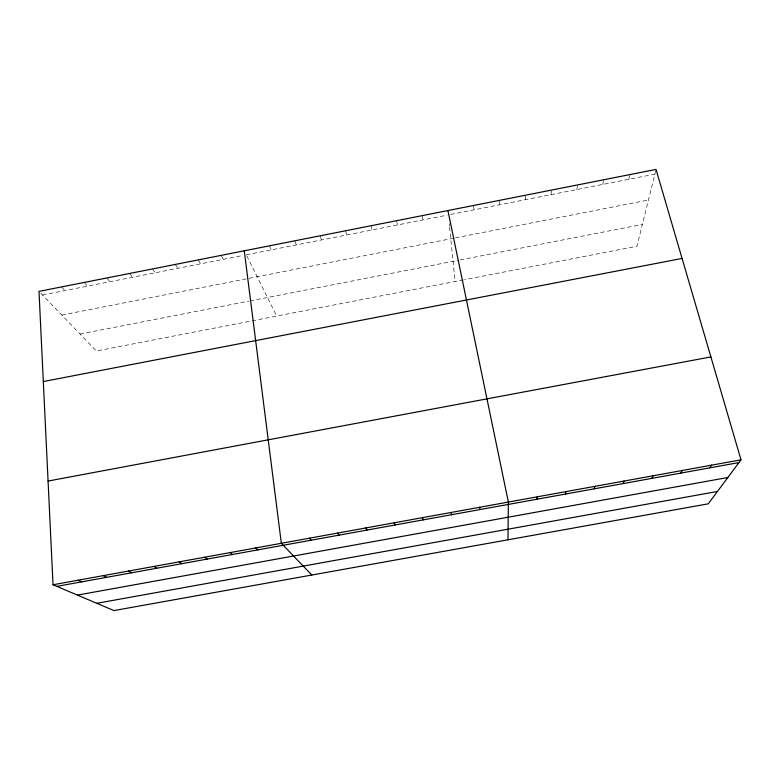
<?xml version="1.0" encoding="UTF-8"?>
<svg xmlns="http://www.w3.org/2000/svg" width="780" height="780" viewBox="0 0 780 780"><rect width="100%" height="100%" fill="white"/><g stroke="black" fill="none" stroke-linecap="round" stroke-linejoin="round"><path stroke-width="0.58" stroke-dasharray="3.9 2.92" d="M525.262 199.729L525.418 195.234M551.041 194.639L551.392 190.105M576.888 189.54L577.444 184.948M602.803 184.421L603.564 179.79M628.797 179.293L629.762 174.613M655.736 170.605L636.958 246.246L464.597 279.649M42.51 295.025L242.824 255.479M246.256 254.806L447.184 215.143M450.665 214.451L654.859 174.145M61.786 315.061L454.262 238.095M455.432 237.861L648.433 200.011M80.028 334.045L248.791 301.148M249.951 300.924L458.923 260.198M460.093 259.964L642.369 224.445M463.408 279.883L96.359 351.019L39.702 292.1M61.581 286.904L64.935 290.599M84.22 282.428L87.399 286.162M106.918 277.943L109.931 281.716M129.665 273.448L132.512 277.261M152.48 268.944L155.152 272.785M175.334 264.43L177.84 268.31M198.256 259.896L200.587 263.815M221.237 255.352L223.392 259.321M246.763 255.82L276.685 316.075M269.48 245.817L271.274 249.863M294.762 240.825L296.371 244.91M320.112 235.814L321.526 239.947M345.53 230.792L346.759 234.965M371.017 225.751L372.05 229.973M396.581 220.701L397.41 224.962M422.204 215.631L422.848 219.941M449.241 223.782L449.465 225.995M449.582 227.107L455.101 281.492M473.665 205.462L473.909 209.859M499.502 200.353L499.551 204.799"/><path stroke-width="1.17" d="M507.965 539.799L508.375 502.067L447.905 210.551M536.874 499.239L537.147 496.84M565.481 494.042L566.007 491.605M594.175 488.836L594.945 486.34M622.957 483.61L623.981 481.075M651.826 478.374L653.104 475.781M680.784 473.119L682.315 470.476M709.829 467.844L711.614 465.153M741 459.82L708.24 503.822L113.958 610.574L53.03 584.766L39 291.369L656.029 169.426L741 459.82L53.03 584.766M43.309 381.547L682.071 258.443M48.067 481.055L710.892 356.928M56.803 586.375L738.962 462.56M77.425 595.101L727.837 477.497M96.779 603.301L717.444 491.459M78.117 580.213L81.695 581.851M103.282 575.64L106.645 577.327M128.505 571.058L131.674 572.783M153.806 566.465L156.761 568.23M179.176 561.863L181.916 563.667M204.604 557.242L207.139 559.084M230.11 552.611L232.43 554.492M255.684 547.96L257.8 549.89M311.825 575.035L281.336 543.299L244.267 250.799M309.416 538.2L311.074 540.218M337.584 533.091L339.007 535.148M365.83 527.953L367.019 530.068M394.173 522.815L395.119 524.969M422.594 517.647L423.296 519.85M451.103 512.47L451.561 514.722M479.7 507.273L479.915 509.574"/></g></svg>
